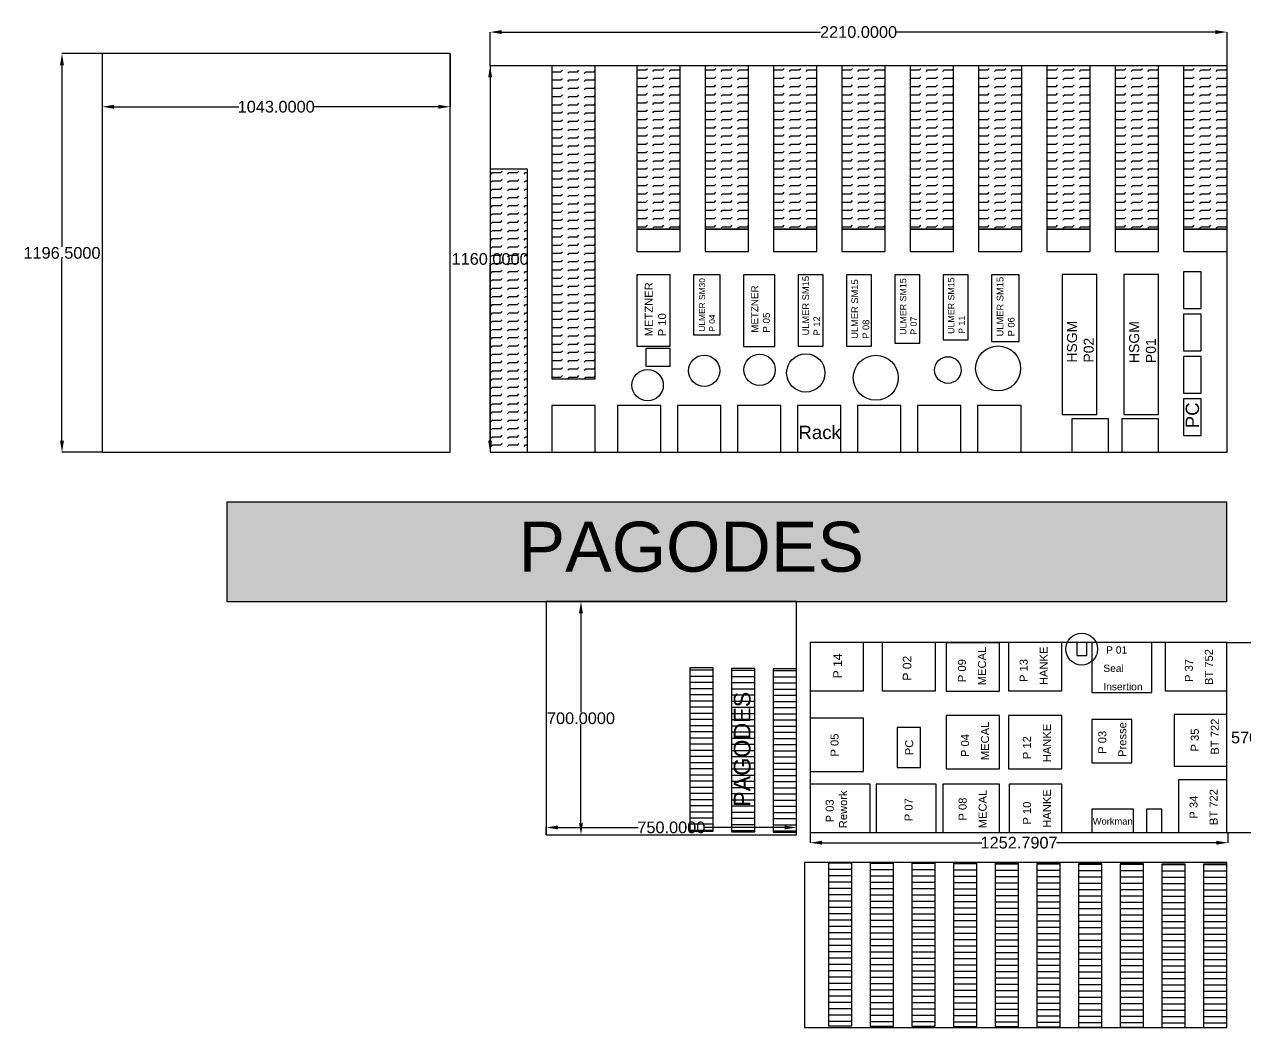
# Model space of a CAD drawing. Header units: inches. Extents: x -233 to 5339, y 0 to 3010.
# Drawn here: x -233 to 3429, y 0 to 3010 of the extents above; entities that cross this region are included whole.
import ezdxf

# ---------------------------------------------------------------- set-up
doc = ezdxf.new("R2010")
doc.units = ezdxf.units.IN
doc.header["$MEASUREMENT"] = 0
doc.styles.get("Standard").update_dxf_attribs({"font": 'arial.ttf'})
doc.dimstyles.get("Standard").update_dxf_attribs({"dimtxt": 35, "dimasz": 35, "dimexe": 0.18, "dimexo": 0.0625, "dimgap": 0.09, "dimtad": 0, "dimtih": 1, "dimtoh": 1, "dimdec": 4, "dimzin": 0, "dimdsep": 46, "dimtxsty": 'Standard', "dimcen": 0.09, "dimadec": 0, "dimazin": 0, "dimtfac": 1, "dimtdec": 4, "dimtofl": 0, "dimtmove": 0, "dimatfit": 3, "dimfxl": 1, "dimtolj": 1, "dimtzin": 0, "dimarcsym": 0})

# ---------------------------------------------------------------- blocks, each defined once
blk = doc.blocks.new('REWORK_03')
blk.add_lwpolyline([(2249.1, 1152.8), (2429.1, 1152.8), (2429.1, 1297.8), (2249.1, 1297.8)], close=True)
at = {"insert": (2327.9, 1222.7), "char_height": 24, "attachment_point": 5, "rotation": 90}
blk.add_mtext_dynamic_manual_height_columns('P 03  Rework', width=119.801, gutter_width=12.5, heights=[0], dxfattribs=at)
blk = doc.blocks.new('Z_A')
at = {"color": 242, "true_color": 0xcd2027}
blk.add_lwpolyline([(2139.2, 615.8), (3389.2, 615.8), (3389.2, 1185.8), (2139.2, 1185.8)], close=True, dxfattribs=at)
blk = doc.blocks.new('P14')
blk.add_lwpolyline([(2249.1, 1577.8), (2409.1, 1577.8), (2409.1, 1722.8), (2249.1, 1722.8)], close=True)
at = {"insert": (2318, 1605.6), "char_height": 26, "attachment_point": 1, "rotation": 90}
blk.add_mtext_dynamic_manual_height_columns('\\pxsm1.5; P 14 ', width=119.801, gutter_width=12.5, heights=[0], dxfattribs=at)
blk = doc.blocks.new('P02')
blk.add_lwpolyline([(2471.7, 1577.8), (2631.7, 1577.8), (2631.7, 1722.8), (2471.7, 1722.8)], close=True)
at = {"insert": (2533.7, 1598.7), "char_height": 26, "attachment_point": 1, "rotation": 90}
blk.add_mtext_dynamic_manual_height_columns('\\pxsm1.5; P 02', width=119.801, gutter_width=12.5, heights=[0], dxfattribs=at)
blk = doc.blocks.new('P09')
blk.add_lwpolyline([(2701.8, 1577.8), (2861.8, 1577.8), (2861.8, 1722.8), (2701.8, 1722.8)], close=True)
at = {"insert": (2737.2, 1595.4), "char_height": 24, "attachment_point": 1, "rotation": 90}
blk.add_mtext_dynamic_manual_height_columns('\\pxsm1.5; P 09 \\PMECAL', width=119.801, gutter_width=12.5, heights=[0], dxfattribs=at)
blk = doc.blocks.new('P13')
blk.add_lwpolyline([(2888.5, 1577.8), (3048.5, 1577.8), (3048.5, 1722.8), (2888.5, 1722.8)], close=True)
at = {"insert": (2922.2, 1595.5), "char_height": 24, "attachment_point": 1, "rotation": 90}
blk.add_mtext_dynamic_manual_height_columns('\\pxsm1.5; P 13 \\PHANKE', width=119.801, gutter_width=12.5, heights=[0], dxfattribs=at)
blk = doc.blocks.new('P01')
blk.add_lwpolyline([(3068, 1572.8), (3248, 1572.8), (3248, 1722.8), (3068, 1722.8)], close=True)
at = {"insert": (3102.7, 1711.9), "char_height": 22, "attachment_point": 1}
blk.add_mtext_dynamic_manual_height_columns('\\pxsm1.5; P 01 Seal Insertion', width=130.567, gutter_width=12.5, heights=[0], dxfattribs=at)
blk = doc.blocks.new('P37')
blk.add_lwpolyline([(3314.1, 1577.8), (3499.1, 1577.8), (3499.1, 1722.8), (3314.1, 1722.8)], close=True)
at = {"insert": (3372.8, 1595.5), "char_height": 24, "attachment_point": 1, "rotation": 90}
blk.add_mtext_dynamic_manual_height_columns('\\pxsm1.5; P 37 \\PBT 752', width=119.801, gutter_width=12.5, heights=[0], dxfattribs=at)
blk = doc.blocks.new('P05')
blk.add_lwpolyline([(2249.1, 1336), (2409.1, 1336), (2409.1, 1496), (2249.1, 1496)], close=True)
at = {"insert": (2310.1, 1371.8), "char_height": 24, "attachment_point": 1, "rotation": 90}
blk.add_mtext_dynamic_manual_height_columns('\\pxsm1.5; P 05', width=119.801, gutter_width=12.5, heights=[0], dxfattribs=at)
blk = doc.blocks.new('PC-A')
at = {"color": 175, "true_color": 0x4554a5}
blk.add_lwpolyline([(2544.3, 1348.5), (2614.3, 1348.5), (2614.3, 1468.5), (2544.3, 1468.5)], close=True, dxfattribs=at)
at = {"color": 175, "true_color": 0x4554a5, "insert": (2580.9, 1408.3), "char_height": 24, "attachment_point": 5, "rotation": 90}
blk.add_mtext_dynamic_manual_height_columns('PC', width=119.801, gutter_width=12.5, heights=[0], dxfattribs=at)
blk = doc.blocks.new('P04')
blk.add_lwpolyline([(2668.9, 1344.2), (2828.9, 1344.2), (2828.9, 1504.2), (2668.9, 1504.2)], close=True)
at = {"insert": (2713.5, 1370.2), "char_height": 24, "attachment_point": 1, "rotation": 90}
blk.add_mtext_dynamic_manual_height_columns('\\pxsm1.5; P 04 \\PMECAL', width=119.801, gutter_width=12.5, heights=[0], dxfattribs=at)
blk = doc.blocks.new('P12')
blk.add_lwpolyline([(2878.1, 1344.1), (3038.1, 1344.1), (3038.1, 1504.1), (2878.1, 1504.1)], close=True)
at = {"insert": (2921.6, 1363.9), "char_height": 24, "attachment_point": 1, "rotation": 90}
blk.add_mtext_dynamic_manual_height_columns('\\pxsm1.5; P 12 \\PHANKE', width=119.801, gutter_width=12.5, heights=[0], dxfattribs=at)
blk = doc.blocks.new('PRESSE_03')
at = {"color": 175, "true_color": 0x4554a5}
blk.add_lwpolyline([(3117.8, 1362.1), (3237.8, 1362.1), (3237.8, 1492.1), (3117.8, 1492.1)], close=True, dxfattribs=at)
at = {"color": 175, "true_color": 0x4554a5, "insert": (3137.4, 1379.9), "char_height": 24, "attachment_point": 1, "rotation": 90}
blk.add_mtext_dynamic_manual_height_columns('\\pxsm1.5; P 03 \\PPresse', width=119.801, gutter_width=12.5, heights=[0], dxfattribs=at)
blk = doc.blocks.new('P35')
blk.add_lwpolyline([(3341.1, 1352.1), (3499.1, 1352.1), (3499.1, 1507.1), (3341.1, 1507.1)], close=True)
at = {"insert": (3390.6, 1386.8), "char_height": 24, "attachment_point": 1, "rotation": 90}
blk.add_mtext_dynamic_manual_height_columns('\\pxsm1.5; P 35 \\PBT 722', width=119.801, gutter_width=12.5, heights=[0], dxfattribs=at)
blk = doc.blocks.new('P07')
blk.add_lwpolyline([(2471.7, 1152.8), (2651.7, 1152.8), (2651.7, 1297.8), (2471.7, 1297.8)], close=True)
at = {"insert": (2569.6, 1221.7), "char_height": 24, "attachment_point": 5, "rotation": 90}
blk.add_mtext_dynamic_manual_height_columns('P 07', width=119.801, gutter_width=12.5, heights=[0], dxfattribs=at)
blk = doc.blocks.new('P08')
blk.add_lwpolyline([(2691.8, 1152.8), (2861.8, 1152.8), (2861.8, 1297.8), (2691.8, 1297.8)], close=True)
at = {"insert": (2781.3, 1223.5), "char_height": 24, "attachment_point": 5, "rotation": 90}
blk.add_mtext_dynamic_manual_height_columns('\\pxsm1.5;P 08 \\P\\ps*;MECAL', width=119.801, gutter_width=12.5, heights=[0], dxfattribs=at)
blk = doc.blocks.new('P10')
blk.add_lwpolyline([(2890.5, 1152.8), (3048.5, 1152.8), (3048.5, 1297.8), (2890.5, 1297.8)], close=True)
at = {"insert": (2932.1, 1167.6), "char_height": 24, "attachment_point": 1, "rotation": 90}
blk.add_mtext_dynamic_manual_height_columns('\\pxsm1.5; P 10 \\PHANKE', width=119.801, gutter_width=12.5, heights=[0], dxfattribs=at)
blk = doc.blocks.new('P34')
blk.add_lwpolyline([(3354.1, 1152.8), (3499.1, 1152.8), (3499.1, 1310.8), (3354.1, 1310.8)], close=True)
at = {"insert": (3428.9, 1229.3), "char_height": 24, "attachment_point": 5, "rotation": 90}
blk.add_mtext_dynamic_manual_height_columns('\\pxsm1.5;P 34 \\P\\ps*;BT 722', width=119.801, gutter_width=12.5, heights=[0], dxfattribs=at)
blk = doc.blocks.new('poutre')
at = {"color": 6}
blk.add_lwpolyline([(2938.6, 1146.8), (2968.6, 1146.8), (2968.6, 1185.8), (2938.6, 1185.8)], close=True, dxfattribs=at)
blk.add_circle((2953.6, 1166.3), 47.6, dxfattribs=at)
blk = doc.blocks.new('WORKMAN_A')
at = {"color": 175, "true_color": 0x4554a5}
blk.add_lwpolyline([(3123, 1152.8), (3248, 1152.8), (3248, 1222.8), (3123, 1222.8)], close=True, dxfattribs=at)
at = {"color": 175, "true_color": 0x4554a5, "insert": (3185.9, 1186.7), "char_height": 20, "attachment_point": 5}
blk.add_mtext_dynamic_manual_height_columns('Workman', width=119.801, gutter_width=12.5, heights=[0], dxfattribs=at)
blk = doc.blocks.new('HSGM_01')
blk.add_lwpolyline([(3182.7, 2469.8), (3286.7, 2469.8), (3286.7, 2889.8), (3182.7, 2889.8)], close=True)
at = {"insert": (3198.3, 2623.7), "char_height": 30, "attachment_point": 1, "rotation": 90}
blk.add_mtext_dynamic_manual_height_columns('HSGM P01', width=59.269, gutter_width=12.5, heights=[0], dxfattribs=at)
blk = doc.blocks.new('HSGM_02')
blk.add_lwpolyline([(2997.2, 2469.8), (3101.2, 2469.8), (3101.2, 2889.8), (2997.2, 2889.8)], close=True)
at = {"insert": (3011.8, 2625), "char_height": 30, "attachment_point": 1, "rotation": 90}
blk.add_mtext_dynamic_manual_height_columns('HSGM P02', width=57.62, gutter_width=12.5, heights=[0], dxfattribs=at)
blk = doc.blocks.new('SM15_06')
blk.add_lwpolyline([(2775.2, 2649), (2858.2, 2649), (2858.2, 2849), (2775.2, 2849)], close=True)
at = {"insert": (2791.2, 2663.9), "char_height": 20, "attachment_point": 1, "rotation": 90}
blk.add_mtext_dynamic_manual_height_columns('ULMER SM15 \\PP 06', width=181.005, gutter_width=12.5, heights=[0], dxfattribs=at)
blk = doc.blocks.new('SM15_11')
blk.add_lwpolyline([(2650.1, 2654), (2725.1, 2654), (2725.1, 2849), (2650.1, 2849)], close=True)
at = {"insert": (2665, 2671.4), "char_height": 19, "attachment_point": 1, "rotation": 90}
blk.add_mtext_dynamic_manual_height_columns('ULMER SM15\\PP 11 ', width=181.005, gutter_width=12.5, heights=[0], dxfattribs=at)
blk = doc.blocks.new('SM15_07')
blk.add_lwpolyline([(2510.2, 2644), (2585.2, 2644), (2585.2, 2849), (2510.2, 2849)], close=True)
at = {"insert": (2525.8, 2668.6), "char_height": 19, "attachment_point": 1, "rotation": 90}
blk.add_mtext_dynamic_manual_height_columns('ULMER SM15\\PP 07 ', width=181.005, gutter_width=12.5, heights=[51.4], dxfattribs=at)
blk = doc.blocks.new('SM15_08')
blk.add_lwpolyline([(2383.7, 2635), (2458.7, 2635), (2458.7, 2849), (2383.7, 2849)], close=True)
at = {"insert": (2398.9, 2656.6), "char_height": 20, "attachment_point": 1, "rotation": 90}
blk.add_mtext_dynamic_manual_height_columns('ULMER SM15\\PP 08 ', width=181.005, gutter_width=12.5, heights=[0], dxfattribs=at)
blk = doc.blocks.new('SM15_12')
blk.add_lwpolyline([(2228.2, 2635), (2303.2, 2635), (2303.2, 2849), (2228.2, 2849)], close=True)
at = {"insert": (2241.1, 2666.6), "char_height": 20, "attachment_point": 1, "rotation": 90}
blk.add_mtext_dynamic_manual_height_columns('ULMER SM15\\PP 12 ', width=181.005, gutter_width=12.5, heights=[0], dxfattribs=at)
blk = doc.blocks.new('METZNER_05')
blk.add_lwpolyline([(2079.6, 2634), (2173.1, 2634), (2173.1, 2849), (2079.6, 2849)], close=True)
at = {"insert": (2102.6, 2674.9), "char_height": 21, "attachment_point": 1, "rotation": 90}
blk.add_mtext_dynamic_manual_height_columns('METZNER\\PP 05', width=145.38, gutter_width=12.5, heights=[0], dxfattribs=at)
blk = doc.blocks.new('SM30_04')
blk.add_lwpolyline([(1939.3, 2669), (2019.3, 2669), (2019.3, 2849), (1939.3, 2849)], close=True)
at = {"insert": (1956.1, 2678.1), "char_height": 18, "attachment_point": 1, "rotation": 90}
blk.add_mtext_dynamic_manual_height_columns('ULMER SM30\\PP 04', width=159.463, gutter_width=12.5, heights=[0], dxfattribs=at)
blk = doc.blocks.new('METZNER_10')
blk.add_lwpolyline([(1736, 2635), (1836, 2635), (1836, 2849), (1736, 2849)], close=True)
at = {"insert": (1760, 2664.3), "char_height": 24, "attachment_point": 1, "rotation": 90}
blk.add_mtext_dynamic_manual_height_columns('METZNER\\PP 10 ', width=69.063, gutter_width=12.5, heights=[0], dxfattribs=at)
blk = doc.blocks.new('BOX')
at = {"true_color": 0x139b48}
h = blk.add_hatch(dxfattribs=at)
h.set_pattern_fill('FLEX', color=114, scale=3.9)
h.set_pattern_definition([(0, (-1373.282, -4957.616), (0, 24.765), [24.765, -24.765]), (45, (-1348.517, -4957.616), (0, 24.765), [6.19125, -22.6405, 6.19125, -35.023])])
h.paths.add_polyline_path([(1348.6, 1946.1), (1478.6, 1946.1), (1478.6, 2886.1), (1348.6, 2886.1)])
at = {"color": 114, "true_color": 0x139b48}
blk.add_lwpolyline([(1348.6, 1946.1), (1478.6, 1946.1), (1478.6, 2886.1), (1348.6, 2886.1)], close=True, dxfattribs=at)
blk = doc.blocks.new('BOXDEL')
at = {"true_color": 0xf26722}
h = blk.add_hatch(dxfattribs=at)
h.set_pattern_fill('FLEX', color=30, scale=3.9)
h.set_pattern_definition([(0, (-1355.517, -4715.478), (0, 24.765), [24.765, -24.765]), (45, (-1330.752, -4715.478), (0, 24.765), [6.19125, -22.6405, 6.19125, -35.023])])
h.paths.add_polyline_path([(1163.1, 1726.1), (1275.1, 1726.1), (1275.1, 2576.1), (1163.1, 2576.1)])
at = {"color": 30, "true_color": 0xf26722}
blk.add_lwpolyline([(1163.1, 1726.1), (1275.1, 1726.1), (1275.1, 2576.1), (1163.1, 2576.1)], close=True, dxfattribs=at)
blk = doc.blocks.new('Dereeling_tbl06')
at = {"color": 32, "true_color": 0xcd6928}
blk.add_circle((2686.7, 1977.9), 67.5, dxfattribs=at)
blk = doc.blocks.new('Dereeling_tbl11')
at = {"color": 32, "true_color": 0xcd6928}
blk.add_circle((2536, 1973), 40, dxfattribs=at)
blk = doc.blocks.new('Dereeling_tbl08')
at = {"color": 32, "true_color": 0xcd6928}
blk.add_circle((2319.9, 1949.7), 67.5, dxfattribs=at)
blk = doc.blocks.new('Dereeling_tbl12')
at = {"color": 32, "true_color": 0xcd6928}
blk.add_circle((2109.9, 1964.4), 57.5, dxfattribs=at)
blk = doc.blocks.new('Dereeling_tbl05')
at = {"color": 32, "true_color": 0xcd6928}
blk.add_circle((1971.4, 1973.7), 47, dxfattribs=at)
blk = doc.blocks.new('Dereeling_tbl04')
at = {"color": 32, "true_color": 0xcd6928}
blk.add_circle((1805.2, 1970.8), 47, dxfattribs=at)
blk = doc.blocks.new('Dereeling_tbl10')
at = {"color": 32, "true_color": 0xcd6928}
blk.add_circle((1635.6, 1927.4), 47, dxfattribs=at)
blk = doc.blocks.new('PC_cuttingtubes')
for points in [[(3243.1, 2157.3), (3296.1, 2157.3), (3296.1, 2267.3), (3243.1, 2267.3)], [(3243.1, 2030.4), (3296.1, 2030.4), (3296.1, 2140.4), (3243.1, 2140.4)], [(3243.1, 1903.4), (3296.1, 1903.4), (3296.1, 2013.4), (3243.1, 2013.4)], [(3243.1, 1776.4), (3296.1, 1776.4), (3296.1, 1886.4), (3243.1, 1886.4)]]:
    blk.add_lwpolyline(points, close=True)
blk = doc.blocks.new('BOX_01')
blk.add_lwpolyline([(3058.1, 1726.1), (3168.1, 1726.1), (3168.1, 1826.1), (3058.1, 1826.1)], close=True)
blk = doc.blocks.new('BOX_02')
blk.add_lwpolyline([(2908.1, 1726.1), (3018.1, 1726.1), (3018.1, 1826.1), (2908.1, 1826.1)], close=True)
blk = doc.blocks.new('BOX_06')
blk.add_lwpolyline([(2625.3, 1726.1), (2755.3, 1726.1), (2755.3, 1866.1), (2625.3, 1866.1)], close=True)
blk = doc.blocks.new('BOX_11')
blk.add_lwpolyline([(2445.3, 1726.1), (2575.3, 1726.1), (2575.3, 1866.1), (2445.3, 1866.1)], close=True)
blk = doc.blocks.new('BOX_07')
blk.add_lwpolyline([(2265.3, 1726.1), (2395.3, 1726.1), (2395.3, 1866.1), (2265.3, 1866.1)], close=True)
blk = doc.blocks.new('BOX_08')
blk.add_lwpolyline([(2085.3, 1726.1), (2215.3, 1726.1), (2215.3, 1866.1), (2085.3, 1866.1)], close=True)
blk = doc.blocks.new('BOX_12')
blk.add_lwpolyline([(1905.3, 1726.1), (2035.3, 1726.1), (2035.3, 1866.1), (1905.3, 1866.1)], close=True)
blk = doc.blocks.new('BOX_05')
blk.add_lwpolyline([(1725.3, 1726.1), (1855.3, 1726.1), (1855.3, 1866.1), (1725.3, 1866.1)], close=True)
blk = doc.blocks.new('BOX_04')
blk.add_lwpolyline([(1545.3, 1726.1), (1675.3, 1726.1), (1675.3, 1866.1), (1545.3, 1866.1)], close=True)
blk = doc.blocks.new('BOX_10')
blk.add_lwpolyline([(1348.6, 1726.1), (1478.6, 1726.1), (1478.6, 1866.1), (1348.6, 1866.1)], close=True)
blk = doc.blocks.new('Z_CuttingTubes')
at = {"color": 40, "true_color": 0xf8d731}
blk.add_lwpolyline([(1163.1, 1726.1), (3373.1, 1726.1), (3373.1, 2886.1), (1163.1, 2886.1)], close=True, dxfattribs=at)
blk = doc.blocks.new('BOX_1')
at = {"true_color": 0x139b48}
h = blk.add_hatch(dxfattribs=at)
h.set_pattern_fill('FLEX', color=114, scale=3.9)
h.set_pattern_definition([(0, (323.56, -5769.633), (0, 24.765), [24.765, -24.765]), (45, (348.324, -5769.633), (0, 24.765), [6.19125, -22.6405, 6.19125, -35.023])])
h.paths.add_polyline_path([(3243.1, 2396.1), (3373.1, 2396.1), (3373.1, 2886.1), (3243.1, 2886.1)])
at = {"color": 114, "true_color": 0x139b48}
for points in [[(3243.1, 2396.1), (3373.1, 2396.1), (3373.1, 2886.1), (3243.1, 2886.1)], [(3243.1, 2329.1), (3373.1, 2329.1), (3373.1, 2396.1), (3243.1, 2396.1)]]:
    blk.add_lwpolyline(points, close=True, dxfattribs=at)
blk = doc.blocks.new('BOX_2')
at = {"true_color": 0x139b48}
h = blk.add_hatch(dxfattribs=at)
h.set_pattern_fill('FLEX', color=114, scale=3.9)
h.set_pattern_definition([(0, (118.56, -5769.633), (0, 24.765), [24.765, -24.765]), (45, (143.324, -5769.633), (0, 24.765), [6.19125, -22.6405, 6.19125, -35.023])])
h.paths.add_polyline_path([(3038.1, 2396.1), (3168.1, 2396.1), (3168.1, 2886.1), (3038.1, 2886.1)])
at = {"color": 114, "true_color": 0x139b48}
for points in [[(3038.1, 2396.1), (3168.1, 2396.1), (3168.1, 2886.1), (3038.1, 2886.1)], [(3038.1, 2329.1), (3168.1, 2329.1), (3168.1, 2396.1), (3038.1, 2396.1)]]:
    blk.add_lwpolyline(points, close=True, dxfattribs=at)
blk = doc.blocks.new('BOX_3')
at = {"true_color": 0x139b48}
h = blk.add_hatch(dxfattribs=at)
h.set_pattern_fill('FLEX', color=114, scale=3.9)
h.set_pattern_definition([(0, (-86.44, -5769.633), (0, 24.765), [24.765, -24.765]), (45, (-61.676, -5769.633), (0, 24.765), [6.19125, -22.6405, 6.19125, -35.023])])
h.paths.add_polyline_path([(2833.1, 2396.1), (2963.1, 2396.1), (2963.1, 2886.1), (2833.1, 2886.1)])
at = {"color": 114, "true_color": 0x139b48}
for points in [[(2833.1, 2396.1), (2963.1, 2396.1), (2963.1, 2886.1), (2833.1, 2886.1)], [(2833.1, 2329.1), (2963.1, 2329.1), (2963.1, 2396.1), (2833.1, 2396.1)]]:
    blk.add_lwpolyline(points, close=True, dxfattribs=at)
blk = doc.blocks.new('BOX_4')
at = {"true_color": 0x139b48}
h = blk.add_hatch(dxfattribs=at)
h.set_pattern_fill('FLEX', color=114, scale=3.9)
h.set_pattern_definition([(0, (-291.44, -5769.633), (0, 24.765), [24.765, -24.765]), (45, (-266.676, -5769.633), (0, 24.765), [6.19125, -22.6405, 6.19125, -35.023])])
h.paths.add_polyline_path([(2628.1, 2396.1), (2758.1, 2396.1), (2758.1, 2886.1), (2628.1, 2886.1)])
at = {"color": 114, "true_color": 0x139b48}
for points in [[(2628.1, 2396.1), (2758.1, 2396.1), (2758.1, 2886.1), (2628.1, 2886.1)], [(2628.1, 2329.1), (2758.1, 2329.1), (2758.1, 2396.1), (2628.1, 2396.1)]]:
    blk.add_lwpolyline(points, close=True, dxfattribs=at)
blk = doc.blocks.new('BOX_5')
at = {"true_color": 0x139b48}
h = blk.add_hatch(dxfattribs=at)
h.set_pattern_fill('FLEX', color=114, scale=3.9)
h.set_pattern_definition([(0, (-496.44, -5769.633), (0, 24.765), [24.765, -24.765]), (45, (-471.676, -5769.633), (0, 24.765), [6.19125, -22.6405, 6.19125, -35.023])])
h.paths.add_polyline_path([(2423.1, 2396.1), (2553.1, 2396.1), (2553.1, 2886.1), (2423.1, 2886.1)])
at = {"color": 114, "true_color": 0x139b48}
for points in [[(2423.1, 2396.1), (2553.1, 2396.1), (2553.1, 2886.1), (2423.1, 2886.1)], [(2423.1, 2329.1), (2553.1, 2329.1), (2553.1, 2396.1), (2423.1, 2396.1)]]:
    blk.add_lwpolyline(points, close=True, dxfattribs=at)
blk = doc.blocks.new('BOX_6')
at = {"true_color": 0x139b48}
h = blk.add_hatch(dxfattribs=at)
h.set_pattern_fill('FLEX', color=114, scale=3.9)
h.set_pattern_definition([(0, (-701.44, -5769.633), (0, 24.765), [24.765, -24.765]), (45, (-676.676, -5769.633), (0, 24.765), [6.19125, -22.6405, 6.19125, -35.023])])
h.paths.add_polyline_path([(2218.1, 2396.1), (2348.1, 2396.1), (2348.1, 2886.1), (2218.1, 2886.1)])
at = {"color": 114, "true_color": 0x139b48}
for points in [[(2218.1, 2396.1), (2348.1, 2396.1), (2348.1, 2886.1), (2218.1, 2886.1)], [(2218.1, 2329.1), (2348.1, 2329.1), (2348.1, 2396.1), (2218.1, 2396.1)]]:
    blk.add_lwpolyline(points, close=True, dxfattribs=at)
blk = doc.blocks.new('BOX_7')
at = {"true_color": 0x139b48}
h = blk.add_hatch(dxfattribs=at)
h.set_pattern_fill('FLEX', color=114, scale=3.9)
h.set_pattern_definition([(0, (-906.44, -5769.633), (0, 24.765), [24.765, -24.765]), (45, (-881.676, -5769.633), (0, 24.765), [6.19125, -22.6405, 6.19125, -35.023])])
h.paths.add_polyline_path([(2013.1, 2396.1), (2143.1, 2396.1), (2143.1, 2886.1), (2013.1, 2886.1)])
at = {"color": 114, "true_color": 0x139b48}
for points in [[(2013.1, 2396.1), (2143.1, 2396.1), (2143.1, 2886.1), (2013.1, 2886.1)], [(2013.1, 2329.1), (2143.1, 2329.1), (2143.1, 2396.1), (2013.1, 2396.1)]]:
    blk.add_lwpolyline(points, close=True, dxfattribs=at)
blk = doc.blocks.new('BOX_8')
at = {"true_color": 0x139b48}
h = blk.add_hatch(dxfattribs=at)
h.set_pattern_fill('FLEX', color=114, scale=3.9)
h.set_pattern_definition([(0, (-1111.44, -5769.633), (0, 24.765), [24.765, -24.765]), (45, (-1086.676, -5769.633), (0, 24.765), [6.19125, -22.6405, 6.19125, -35.023])])
h.paths.add_polyline_path([(1808.1, 2396.1), (1938.1, 2396.1), (1938.1, 2886.1), (1808.1, 2886.1)])
at = {"color": 114, "true_color": 0x139b48}
for points in [[(1808.1, 2396.1), (1938.1, 2396.1), (1938.1, 2886.1), (1808.1, 2886.1)], [(1808.1, 2329.1), (1938.1, 2329.1), (1938.1, 2396.1), (1808.1, 2396.1)]]:
    blk.add_lwpolyline(points, close=True, dxfattribs=at)
blk = doc.blocks.new('BOX_9')
at = {"true_color": 0x139b48}
h = blk.add_hatch(dxfattribs=at)
h.set_pattern_fill('FLEX', color=114, scale=3.9)
h.set_pattern_definition([(0, (-1316.44, -5769.633), (0, 24.765), [24.765, -24.765]), (45, (-1291.676, -5769.633), (0, 24.765), [6.19125, -22.6405, 6.19125, -35.023])])
h.paths.add_polyline_path([(1603.1, 2396.1), (1733.1, 2396.1), (1733.1, 2886.1), (1603.1, 2886.1)])
at = {"color": 114, "true_color": 0x139b48}
for points in [[(1603.1, 2396.1), (1733.1, 2396.1), (1733.1, 2886.1), (1603.1, 2886.1)], [(1603.1, 2329.1), (1733.1, 2329.1), (1733.1, 2396.1), (1603.1, 2396.1)]]:
    blk.add_lwpolyline(points, close=True, dxfattribs=at)
blk = doc.blocks.new('Z_FREE')
at = {"color": 40, "true_color": 0xf8d731}
blk.add_lwpolyline([(0.1, 1726.1), (1043.1, 1726.1), (1043.1, 2922.6), (0.1, 2922.6)], close=True, dxfattribs=at)
blk = doc.blocks.new('Z_REWORK')
at = {"color": 40, "true_color": 0xf8d731}
blk.add_lwpolyline([(1331.6, 578.1), (2081.6, 578.1), (2081.6, 1278.1), (1331.6, 1278.1)], close=True, dxfattribs=at)
blk = doc.blocks.new('*D101')
at = {"color": 0, "lineweight": -2, "transparency": 16777216}
for p, q in [((0.1, 2922.5), (0.1, 2762.7)), ((1043.1, 2922.5), (1043.1, 2762.7)), ((35.1, 2762.9), (409.8, 2762.9)), ((1008.1, 2762.9), (633.4, 2762.9))]:
    blk.add_line(p, q, dxfattribs=at)
at = {"color": 0, "transparency": 16777216}
for points in [[(35.1, 2768.8), (35.1, 2757.1), (0.1, 2762.9)], [(1008.1, 2768.8), (1008.1, 2757.1), (1043.1, 2762.9)]]:
    blk.add_solid(points, dxfattribs=at)
at = {"layer": 'Defpoints', "color": 0, "transparency": 16777216}
for p in [(0.1, 2922.6), (1043.1, 2922.6), (1043.1, 2762.9)]:
    blk.add_point(p, dxfattribs=at)
at = {"color": 0, "transparency": 16777216, "insert": (521.6, 2762.9), "char_height": 35, "attachment_point": 5}
blk.add_mtext('\\A1;1043.0000', dxfattribs=at)
blk = doc.blocks.new('*D102')
at = {"color": 0, "lineweight": -2, "transparency": 16777216}
for p, q in [((0, 2922.6), (-121, 2922.6)), ((-120.8, 2887.6), (-120.8, 2342.3)), ((-120.8, 1761.1), (-120.8, 2306.4)), ((0, 1726.1), (-121, 1726.1))]:
    blk.add_line(p, q, dxfattribs=at)
at = {"color": 0, "transparency": 16777216}
for points in [[(-126.7, 2887.6), (-115, 2887.6), (-120.8, 2922.6)], [(-126.7, 1761.1), (-115, 1761.1), (-120.8, 1726.1)]]:
    blk.add_solid(points, dxfattribs=at)
at = {"layer": 'Defpoints', "color": 0, "transparency": 16777216}
for p in [(-120.8, 2922.6), (0.1, 2922.6), (0.1, 1726.1)]:
    blk.add_point(p, dxfattribs=at)
at = {"color": 0, "transparency": 16777216, "insert": (-120.8, 2324.3), "char_height": 35, "attachment_point": 5}
blk.add_mtext('\\A1;1196.5000', dxfattribs=at)
blk = doc.blocks.new('*D103')
at = {"color": 0, "lineweight": -2, "transparency": 16777216}
for p, q in [((1163.1, 2886.1), (1163.1, 2987.2)), ((1198.1, 2987), (2154.3, 2987)), ((3338.1, 2987), (2381.8, 2987)), ((3373.1, 2886.1), (3373.1, 2987.2))]:
    blk.add_line(p, q, dxfattribs=at)
at = {"color": 0, "transparency": 16777216}
for points in [[(1198.1, 2992.9), (1198.1, 2981.2), (1163.1, 2987)], [(3338.1, 2992.9), (3338.1, 2981.2), (3373.1, 2987)]]:
    blk.add_solid(points, dxfattribs=at)
at = {"layer": 'Defpoints', "color": 0, "transparency": 16777216}
for p in [(3373.1, 2987), (1163.1, 2886.1), (3373.1, 2886.1)]:
    blk.add_point(p, dxfattribs=at)
at = {"color": 0, "transparency": 16777216, "insert": (2268.1, 2987), "char_height": 35, "attachment_point": 5}
blk.add_mtext('\\A1;2210.0000', dxfattribs=at)
blk = doc.blocks.new('*D104')
at = {"color": 0, "lineweight": -2, "transparency": 16777216}
for p, q in [((1163.1, 2886.1), (1163.3, 2886.1)), ((1163.1, 2851.1), (1163.1, 2324)), ((1163.1, 1761.1), (1163.1, 2288.1)), ((1163.1, 1726.1), (1163.3, 1726.1))]:
    blk.add_line(p, q, dxfattribs=at)
at = {"color": 0, "transparency": 16777216}
for points in [[(1157.2, 2851.1), (1168.9, 2851.1), (1163.1, 2886.1)], [(1157.2, 1761.1), (1168.9, 1761.1), (1163.1, 1726.1)]]:
    blk.add_solid(points, dxfattribs=at)
at = {"layer": 'Defpoints', "color": 0, "transparency": 16777216}
for p in [(1163.1, 2886.1), (1163.1, 2886.1), (1163.1, 1726.1)]:
    blk.add_point(p, dxfattribs=at)
at = {"color": 0, "transparency": 16777216, "insert": (1163.1, 2306.1), "char_height": 35, "attachment_point": 5}
blk.add_mtext('\\A1;1160.0000', dxfattribs=at)
blk = doc.blocks.new('*D105')
at = {"color": 0, "lineweight": -2, "transparency": 16777216}
for p, q in [((1331.6, 578.1), (1331.6, 600.7)), ((1366.6, 600.5), (1606.9, 600.5)), ((2046.6, 600.5), (1806.4, 600.5)), ((2081.6, 578.1), (2081.6, 600.7))]:
    blk.add_line(p, q, dxfattribs=at)
at = {"color": 0, "transparency": 16777216}
for points in [[(1366.6, 606.3), (1366.6, 594.6), (1331.6, 600.5)], [(2046.6, 606.3), (2046.6, 594.6), (2081.6, 600.5)]]:
    blk.add_solid(points, dxfattribs=at)
at = {"layer": 'Defpoints', "color": 0, "transparency": 16777216}
for p in [(2081.6, 600.5), (1331.6, 578.1), (2081.6, 578.1)]:
    blk.add_point(p, dxfattribs=at)
at = {"color": 0, "transparency": 16777216, "insert": (1706.6, 600.5), "char_height": 35, "attachment_point": 5}
blk.add_mtext('\\A1;750.0000', dxfattribs=at)
blk = doc.blocks.new('*D106')
at = {"color": 0, "lineweight": -2, "transparency": 16777216}
for p, q in [((1331.7, 1278.1), (1435.8, 1278.1)), ((1435.6, 1243.1), (1435.6, 946)), ((1435.6, 613.1), (1435.6, 910.1)), ((1331.7, 578.1), (1435.8, 578.1))]:
    blk.add_line(p, q, dxfattribs=at)
at = {"color": 0, "transparency": 16777216}
for points in [[(1429.8, 1243.1), (1441.5, 1243.1), (1435.6, 1278.1)], [(1429.8, 613.1), (1441.5, 613.1), (1435.6, 578.1)]]:
    blk.add_solid(points, dxfattribs=at)
at = {"layer": 'Defpoints', "color": 0, "transparency": 16777216}
for p in [(1331.6, 1278.1), (1331.6, 578.1), (1435.6, 578.1)]:
    blk.add_point(p, dxfattribs=at)
at = {"color": 0, "transparency": 16777216, "insert": (1435.6, 928.1), "char_height": 35, "attachment_point": 5}
blk.add_mtext('\\A1;700.0000', dxfattribs=at)
blk = doc.blocks.new('*D107')
at = {"color": 0, "lineweight": -2, "transparency": 16777216}
for p, q in [((3373.1, 1155.1), (3487.3, 1155.1)), ((3487.1, 1120.1), (3487.1, 888)), ((3487.1, 620.1), (3487.1, 852.1)), ((3373.1, 585.1), (3487.3, 585.1))]:
    blk.add_line(p, q, dxfattribs=at)
at = {"color": 0, "transparency": 16777216}
for points in [[(3481.2, 1120.1), (3492.9, 1120.1), (3487.1, 1155.1)], [(3481.2, 620.1), (3492.9, 620.1), (3487.1, 585.1)]]:
    blk.add_solid(points, dxfattribs=at)
at = {"layer": 'Defpoints', "color": 0, "transparency": 16777216}
for p in [(3373.1, 1155.1), (3373.1, 585.1), (3487.1, 585.1)]:
    blk.add_point(p, dxfattribs=at)
at = {"color": 0, "transparency": 16777216, "insert": (3487.1, 870.1), "char_height": 35, "attachment_point": 5}
blk.add_mtext('\\A1;570.0000', dxfattribs=at)
blk = doc.blocks.new('*D108')
at = {"color": 0, "lineweight": -2, "transparency": 16777216}
for p, q in [((2123.1, 585), (2123.1, 554.5)), ((2158.1, 554.7), (2637.6, 554.7)), ((3340.9, 554.7), (2861.4, 554.7)), ((3375.9, 585), (3375.9, 554.5))]:
    blk.add_line(p, q, dxfattribs=at)
at = {"color": 0, "transparency": 16777216}
for points in [[(2158.1, 560.6), (2158.1, 548.9), (2123.1, 554.7)], [(3340.9, 560.6), (3340.9, 548.9), (3375.9, 554.7)]]:
    blk.add_solid(points, dxfattribs=at)
at = {"layer": 'Defpoints', "color": 0, "transparency": 16777216}
for p in [(2123.1, 585.1), (3375.9, 585.1), (3375.9, 554.7)]:
    blk.add_point(p, dxfattribs=at)
at = {"color": 0, "transparency": 16777216, "insert": (2749.5, 554.7), "char_height": 35, "attachment_point": 5}
blk.add_mtext('\\A1;1252.7907', dxfattribs=at)

msp = doc.modelspace()

# ---------------------------------------------------------------- hatches: boundary and pattern name
at = {"true_color": 0x636466}
h = msp.add_hatch(dxfattribs=at)
h.set_pattern_fill('ANGLE', color=251, scale=5.1)
h.set_pattern_definition([(0, (-2161.184, -4708.084), (0, 35.6235), [25.908, -9.7155]), (90, (-2161.184, -4708.084), (-35.6235, 2e-15), [25.908, -9.7155])])
h.paths.add_polyline_path([(373.07985, 1278.06293), (3373.07985, 1278.06293), (3373.07985, 1576.06293), (373.07985, 1576.06293)])
at = {"true_color": 0xcd6928}
h = msp.add_hatch(dxfattribs=at)
h.set_pattern_fill('ACAD_ISO05W100', color=32, scale=3.7)
h.set_pattern_definition([(0, (-2273.483, -4550.6), (0, 18.5), [88.8, -11.1, 1.85, -11.1, 1.85, -11.1])])
h.paths.add_polyline_path([(1761.65678, 589.01786), (1831.65678, 589.01786), (1831.65678, 1079.01786), (1761.65678, 1079.01786)])
h = msp.add_hatch(dxfattribs=at)
h.set_pattern_fill('ACAD_ISO05W100', color=32, scale=3.7)
h.set_pattern_definition([(0, (-2148.488, -4551.754), (0, 18.5), [88.8, -11.1, 1.85, -11.1, 1.85, -11.1])])
h.paths.add_polyline_path([(1886.65146, 587.8648), (1956.65146, 587.8648), (1956.65146, 1077.8648), (1886.65146, 1077.8648)])
h = msp.add_hatch(dxfattribs=at)
h.set_pattern_fill('ACAD_ISO05W100', color=32, scale=3.7)
h.set_pattern_definition([(0, (-2023.494, -4552.907), (0, 18.5), [88.8, -11.1, 1.85, -11.1, 1.85, -11.1])])
h.paths.add_polyline_path([(2011.64614, 586.71175), (2081.64614, 586.71175), (2081.64614, 1076.71175), (2011.64614, 1076.71175)])
h = msp.add_hatch(dxfattribs=at)
h.set_pattern_fill('ACAD_ISO05W100', color=32, scale=3.8)
h.set_pattern_definition([(0, (-3256.57, -4388.938), (0, 19), [91.2, -11.4, 1.9, -11.4, 1.9, -11.4])])
h.paths.add_polyline_path([(2178.09113, 5.10194), (2248.09113, 5.10194), (2248.09113, 495.10194), (2178.09113, 495.10194)])
h = msp.add_hatch(dxfattribs=at)
h.set_pattern_fill('ACAD_ISO05W100', color=32, scale=3.8)
h.set_pattern_definition([(0, (-3131.571, -4389.498), (0, 19), [91.2, -11.4, 1.9, -11.4, 1.9, -11.4])])
h.paths.add_polyline_path([(2303.08988, 4.54205), (2373.08988, 4.54205), (2373.08988, 494.54205), (2303.08988, 494.54205)])
h = msp.add_hatch(dxfattribs=at)
h.set_pattern_fill('ACAD_ISO05W100', color=32, scale=3.8)
h.set_pattern_definition([(0, (-3006.572, -4390.058), (0, 19), [91.2, -11.4, 1.9, -11.4, 1.9, -11.4])])
h.paths.add_polyline_path([(2428.08863, 3.98216), (2498.08863, 3.98216), (2498.08863, 493.98216), (2428.08863, 493.98216)])
h = msp.add_hatch(dxfattribs=at)
h.set_pattern_fill('ACAD_ISO05W100', color=32, scale=3.8)
h.set_pattern_definition([(0, (-2881.574, -4390.618), (0, 19), [91.2, -11.4, 1.9, -11.4, 1.9, -11.4])])
h.paths.add_polyline_path([(2553.08737, 3.42227), (2623.08737, 3.42227), (2623.08737, 493.42227), (2553.08737, 493.42227)])
h = msp.add_hatch(dxfattribs=at)
h.set_pattern_fill('ACAD_ISO05W100', color=32, scale=3.8)
h.set_pattern_definition([(0, (-2756.575, -4391.178), (0, 19), [91.2, -11.4, 1.9, -11.4, 1.9, -11.4])])
h.paths.add_polyline_path([(2678.08612, 2.86238), (2748.08612, 2.86238), (2748.08612, 492.86238), (2678.08612, 492.86238)])
h = msp.add_hatch(dxfattribs=at)
h.set_pattern_fill('ACAD_ISO05W100', color=32, scale=3.8)
h.set_pattern_definition([(0, (-2631.576, -4391.738), (0, 19), [91.2, -11.4, 1.9, -11.4, 1.9, -11.4])])
h.paths.add_polyline_path([(2803.08486, 2.30249), (2873.08486, 2.30249), (2873.08486, 492.30249), (2803.08486, 492.30249)])
h = msp.add_hatch(dxfattribs=at)
h.set_pattern_fill('ACAD_ISO05W100', color=32, scale=3.8)
h.set_pattern_definition([(0, (-2506.577, -4392.298), (0, 19), [91.2, -11.4, 1.9, -11.4, 1.9, -11.4])])
h.paths.add_polyline_path([(2928.08361, 1.7426), (2998.08361, 1.7426), (2998.08361, 491.7426), (2928.08361, 491.7426)])
h = msp.add_hatch(dxfattribs=at)
h.set_pattern_fill('ACAD_ISO05W100', color=32, scale=3.8)
h.set_pattern_definition([(0, (-2381.579, -4392.858), (0, 19), [91.2, -11.4, 1.9, -11.4, 1.9, -11.4])])
h.paths.add_polyline_path([(3053.08236, 1.18271), (3123.08236, 1.18271), (3123.08236, 491.18271), (3053.08236, 491.18271)])
h = msp.add_hatch(dxfattribs=at)
h.set_pattern_fill('ACAD_ISO05W100', color=32, scale=3.8)
h.set_pattern_definition([(0, (-2256.58, -4393.417), (0, 19), [91.2, -11.4, 1.9, -11.4, 1.9, -11.4])])
h.paths.add_polyline_path([(3178.0811, 0.62282), (3248.0811, 0.62282), (3248.0811, 490.62282), (3178.0811, 490.62282)])
h = msp.add_hatch(dxfattribs=at)
h.set_pattern_fill('ACAD_ISO05W100', color=32, scale=3.8)
h.set_pattern_definition([(0, (-2131.581, -4393.977), (0, 19), [91.2, -11.4, 1.9, -11.4, 1.9, -11.4])])
h.paths.add_polyline_path([(3303.07985, 0.06293), (3373.07985, 0.06293), (3373.07985, 490.06293), (3303.07985, 490.06293)])

# ---------------------------------------------------------------- linework, layer by layer
msp.add_lwpolyline([(1630.07985, 1984.9054), (1703.07985, 1984.9054), (1703.07985, 2037.9054), (1630.07985, 2037.9054)], close=True)
at = {"color": 251, "true_color": 0x636466}
msp.add_lwpolyline([(373.07985, 1278.06293), (3373.07985, 1278.06293), (3373.07985, 1576.06293), (373.07985, 1576.06293)], close=True, dxfattribs=at)
at = {"color": 32, "true_color": 0xcd6928}
for points in [[(1761.65678, 589.01786), (1831.65678, 589.01786), (1831.65678, 1079.01786), (1761.65678, 1079.01786)], [(1886.65146, 587.8648), (1956.65146, 587.8648), (1956.65146, 1077.8648), (1886.65146, 1077.8648)], [(2011.64614, 586.71175), (2081.64614, 586.71175), (2081.64614, 1076.71175), (2011.64614, 1076.71175)], [(2178.09113, 5.10194), (2248.09113, 5.10194), (2248.09113, 495.10194), (2178.09113, 495.10194)], [(2303.08988, 4.54205), (2373.08988, 4.54205), (2373.08988, 494.54205), (2303.08988, 494.54205)], [(2428.08863, 3.98216), (2498.08863, 3.98216), (2498.08863, 493.98216), (2428.08863, 493.98216)], [(2553.08737, 3.42227), (2623.08737, 3.42227), (2623.08737, 493.42227), (2553.08737, 493.42227)], [(2678.08612, 2.86238), (2748.08612, 2.86238), (2748.08612, 492.86238), (2678.08612, 492.86238)], [(2803.08486, 2.30249), (2873.08486, 2.30249), (2873.08486, 492.30249), (2803.08486, 492.30249)], [(2928.08361, 1.7426), (2998.08361, 1.7426), (2998.08361, 491.7426), (2928.08361, 491.7426)], [(3053.08236, 1.18271), (3123.08236, 1.18271), (3123.08236, 491.18271), (3053.08236, 491.18271)], [(3178.0811, 0.62282), (3248.0811, 0.62282), (3248.0811, 490.62282), (3178.0811, 490.62282)], [(3303.07985, 0.06293), (3373.07985, 0.06293), (3373.07985, 490.06293), (3303.07985, 490.06293)]]:
    msp.add_lwpolyline(points, close=True, dxfattribs=at)
at = {"color": 175, "true_color": 0x4554a5}
msp.add_lwpolyline([(3131.34592, 585.06293), (3177.34592, 585.06293), (3177.34592, 655.06293), (3131.34592, 655.06293)], close=True, dxfattribs=at)
at = {"color": 40, "true_color": 0xf8d731}
msp.add_lwpolyline([(2106.07985, 0.06293), (3373.07985, 0.06293), (3373.07985, 495.06293), (2106.07985, 495.06293)], close=True, dxfattribs=at)

# ---------------------------------------------------------------- block references
for name, p in [('Z_FREE', (0, 0)), ('Z_CuttingTubes', (0, 0)), ('BOX', (0, 0)), ('BOX_9', (0, 0)), ('BOX_8', (0, 0)), ('BOX_7', (0, 0)), ('BOX_6', (0, 0)), ('BOX_5', (0, 0)), ('BOX_4', (0, 0)), ('BOX_3', (0, 0)), ('BOX_2', (0, 0)), ('BOX_1', (0, 0)), ('BOXDEL', (0, 0)), ('METZNER_10', (-132.94058, -589.96599)), ('SM30_04', (-166.22319, -589.96599)), ('METZNER_05', (-156.50348, -589.96599)), ('SM15_12', (-141.61138, -589.96599)), ('SM15_08', (-152.164, -589.96599)), ('SM15_07', (-133.58382, -589.96599)), ('SM15_11', (-128.55962, -589.96599)), ('SM15_06', (-108.57593, -589.96599)), ('HSGM_02', (-118.58732, -629.81552)), ('HSGM_01', (-118.58732, -629.81552)), ('PC_cuttingtubes', (0, 0)), ('Dereeling_tbl04', (0, 0)), ('Dereeling_tbl05', (0, 0)), ('Dereeling_tbl12', (0, 0)), ('Dereeling_tbl08', (0, 0)), ('Dereeling_tbl06', (0, 0)), ('Dereeling_tbl11', (0, 0)), ('Dereeling_tbl10', (0, 0)), ('BOX_10', (0, 0)), ('BOX_04', (0, 0)), ('BOX_05', (0, 0)), ('BOX_12', (0, 0)), ('BOX_08', (0, 0)), ('BOX_07', (0, 0)), ('BOX_11', (0, 0)), ('BOX_06', (0, 0)), ('BOX_02', (0, 0)), ('BOX_01', (0, 0)), ('Z_REWORK', (0, 0)), ('P14', (-126.02585, -567.77209)), ('P02', (-133.03797, -567.77209)), ('P09', (-171.03701, -568.14617)), ('P13', (-171.03701, -567.77209)), ('P01', (-100.61132, -567.77209)), ('P37', (-126.02585, -567.77209)), ('P05', (-126.02585, -567.77209)), ('P04', (-138.13442, -567.77209)), ('P12', (-160.62713, -567.77209)), ('PRESSE_03', (-150.35396, -567.77209)), ('P35', (-126.02585, -567.77209)), ('PC-A', (-160.62713, -567.77209)), ('P34', (-126.02585, -567.77209)), ('REWORK_03', (-126.02585, -567.77209)), ('P07', (-151.22167, -567.77209)), ('P08', (-171.03701, -567.77209)), ('P10', (-171.03701, -567.77209)), ('WORKMAN_A', (-155.61132, -567.77209))]:
    msp.add_blockref(name, p)
at = {"color": 116, "true_color": 0x136734}
for name in ['poutre', 'Z_A']:
    msp.add_blockref(name, (-16.13545, -30.77861), dxfattribs=at)

# ---------------------------------------------------------------- texts
at = {"attachment_point": 5, "rotation": 90}
for s, insert, char_height in [('PC ', (3269.3852, 1837.05679), 40), ('PAGODES ', (1919.25234, 835.05949), 50)]:
    msp.add_mtext_dynamic_manual_height_columns(s, width=208.0956693, gutter_width=105.82111, heights=[4.47448], dxfattribs=dict(at, insert=insert, char_height=char_height))
at = {"attachment_point": 5}
for s, insert, char_height in [('Rack ', (2151.43075, 1785.58153), 40), ('PAGODES ', (1766.45237, 1441.83322), 150)]:
    msp.add_mtext_dynamic_manual_height_columns(s, width=208.0956693, gutter_width=105.82111, heights=[4.47448], dxfattribs=dict(at, insert=insert, char_height=char_height))

# ---------------------------------------------------------------- dimensions: what is measured, and where the dimension line sits
for base, p1, p2, picture, middle in [((3373.07985, 2987.02337), (1163.07985, 2886.06293), (3373.07985, 2886.06293), '*D103', (2268.07985, 2987.02337)), ((1043.07985, 2762.92132), (0.07985, 2922.56293), (1043.07985, 2922.56293), '*D101', (521.57985, 2762.92132)), ((2081.64614, 600.48001), (1331.64614, 578.06293), (2081.64614, 578.06293), '*D105', (1706.64614, 600.48001)), ((3375.87059, 554.72573), (2123.07985, 585.06293), (3375.87059, 585.06293), '*D108', (2749.47522, 554.72573))]:
    dim = msp.add_linear_dim(base=base, p1=p1, p2=p2, dimstyle='Standard')
    dim.commit()
    dim.dimension.update_dxf_attribs({"geometry": picture, "text_midpoint": middle})
for base, p1, p2, picture, middle in [((-120.84585, 2922.56293), (0.07985, 1726.06293), (0.07985, 2922.56293), '*D102', (-120.84585, 2324.31293)), ((1163.07985, 2886.06293), (1163.07985, 1726.06293), (1163.07985, 2886.06293), '*D104', (1163.07985, 2306.06293)), ((1435.64767, 578.06293), (1331.64614, 1278.06293), (1331.64614, 578.06293), '*D106', (1435.64767, 928.06293))]:
    dim = msp.add_linear_dim(base=base, p1=p1, p2=p2, angle=90, dimstyle='Standard')
    dim.commit()
    dim.dimension.update_dxf_attribs({"geometry": picture, "text_midpoint": middle})
dim = msp.add_aligned_dim(p1=(3373.07985, 1155.06293), p2=(3373.07985, 585.06294), distance=114.00085, dimstyle='Standard')
dim.commit()
dim.dimension.update_dxf_attribs({"geometry": '*D107', "text_midpoint": (3487.08071, 870.06293)})

doc.saveas('drawing.dxf')
